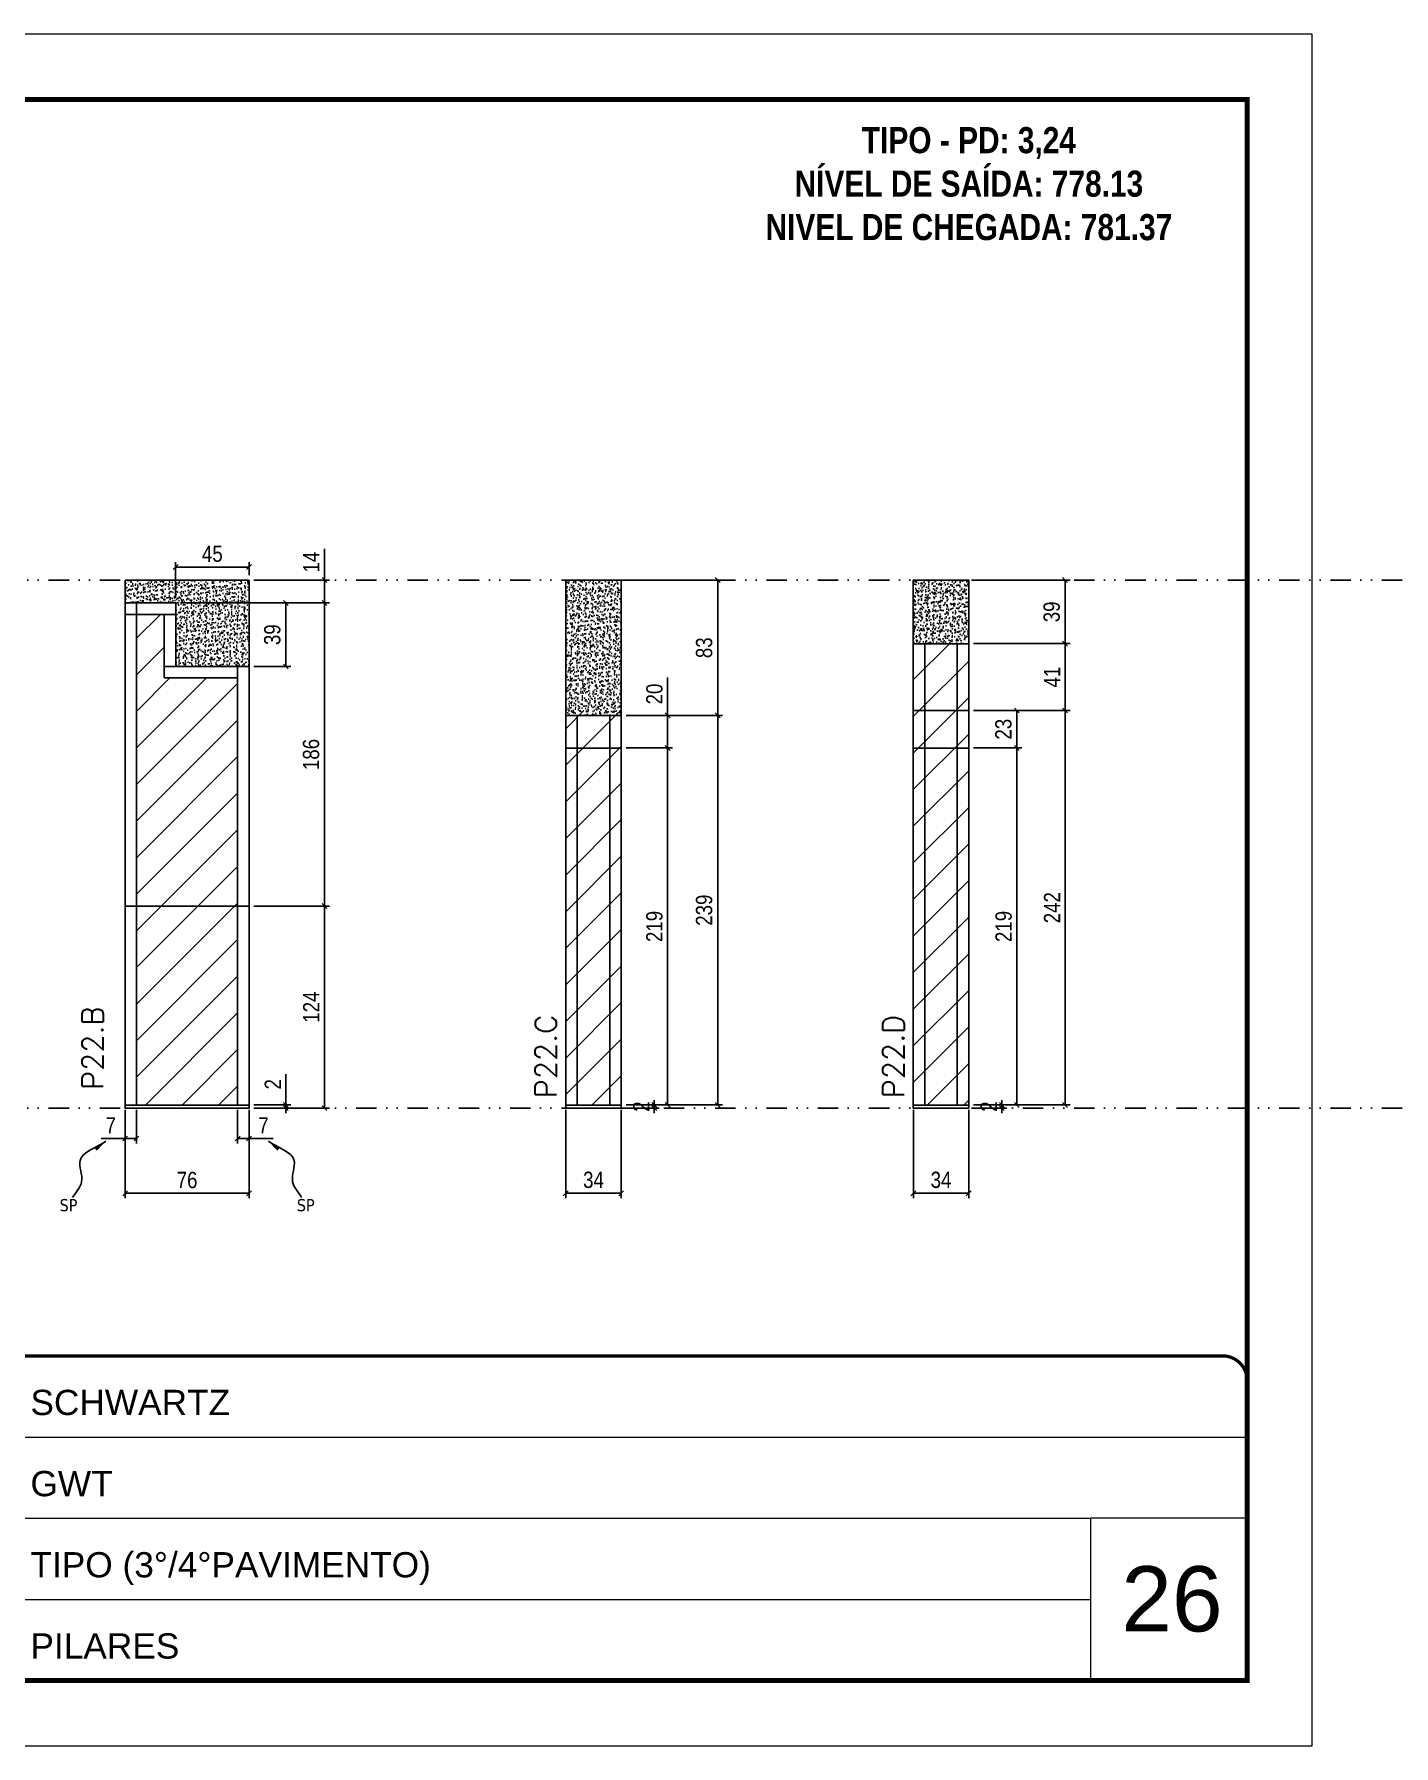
# Model space of a CAD drawing. Extents: x 13770 to 23315, y 867 to 16997.
# Drawn here: x 16686 to 17519, y 8907 to 9957 of the extents above; entities that cross this region are included whole.
import ezdxf

# ---------------------------------------------------------------- set-up
doc = ezdxf.new("R2010")
doc.units = 0
for name, pattern in [('CONTINUO', [0]), ('DASHED', [0.75, 0.5, -0.25]), ('DIVIDE2', [0.625, 0.25, -0.125, 0, -0.125, 0, -0.125]), ('HIDDEN', [0.375, 0.25, -0.125])]:
    doc.linetypes.add(name, pattern=pattern)
for name, color, linetype, lineweight in [('CARIMBO', 255, 'Continuous', 9), ('Folhas', 255, 'Continuous', 9), ('Hachura', 251, 'Continuous', 9), ('SARRAFO DE PRESSAO', 251, 'DASHED', 9), ('Texto Seção', 7, 'Continuous', 15)]:
    doc.layers.add(name, color=color, linetype=linetype, lineweight=lineweight)
for name, color, linetype in [('COTA', 241, 'Continuous'), ('NOMENCLATURA', 7, 'Continuous'), ('Nível', 160, 'Continuous'), ('Painéis', 200, 'Continuous'), ('SARR_2.2x7', 40, 'Continuous'), ('Sarrafo de Pressão', 42, 'HIDDEN'), ('texto', 7, 'Continuous')]:
    doc.layers.add(name, color=color, linetype=linetype)
doc.styles.add('ARIAL', font='arial.ttf')
doc.styles.add('COTA TECNICA', font='techl___.ttf', dxfattribs={"height": 10})
doc.styles.add('COTA TECNICA-50', font='techl___.ttf', dxfattribs={"height": 10})
doc.styles.add('REGUA-120', font='ROMANS.shx', dxfattribs={"height": 15})
doc.styles.add('ROMANC', font='techb___.ttf', dxfattribs={"height": 2.5})
doc.styles.get("Standard").update_dxf_attribs({"font": 'arial.ttf'})
doc.styles.add('Tecnologia', font='')
doc.styles.get('Tecnologia').set_extended_font_data('Forgotten Futurist')
doc.dimstyles.new('COTA PAINEL-50', dxfattribs={"dimtxt": 10, "dimasz": 3, "dimexe": 3, "dimexo": 3, "dimgap": 3, "dimtad": 1, "dimdec": 1, "dimzin": 12, "dimdsep": 46, "dimtxsty": 'COTA TECNICA-50', "dimblk1": 'OBLIQUE', "dimblk2": 'OBLIQUE', "dimsah": 1, "dimcen": 0.9, "dimclrd": 4, "dimclre": 4, "dimclrt": 240, "dimadec": 1, "dimazin": 3, "dimtfac": 1, "dimtdec": 1, "dimtmove": 0, "dimatfit": 3, "dimfxl": 1, "dimtolj": 1, "dimtzin": 12, "dimarcsym": 0})
doc.dimstyles.new('PAINEL', dxfattribs={"dimtxt": 10, "dimasz": 3, "dimexe": 3, "dimexo": 3, "dimgap": 3, "dimtad": 1, "dimdec": 1, "dimzin": 12, "dimdsep": 46, "dimtxsty": 'COTA TECNICA', "dimblk1": 'OBLIQUE', "dimblk2": 'OBLIQUE', "dimsah": 1, "dimcen": 0.9, "dimclrd": 4, "dimclre": 4, "dimclrt": 240, "dimadec": 1, "dimazin": 3, "dimtfac": 1, "dimtdec": 1, "dimtmove": 0, "dimatfit": 3, "dimfxl": 1, "dimtolj": 1, "dimtzin": 12, "dimarcsym": 0})
doc.dimstyles.get("Standard").update_dxf_attribs({"dimtxt": 0.18, "dimasz": 0.18, "dimexe": 0.18, "dimexo": 0.0625, "dimgap": 0.09, "dimtad": 0, "dimtih": 1, "dimtoh": 1, "dimdec": 4, "dimzin": 0, "dimdsep": 46, "dimtxsty": 'Standard', "dimcen": 0.09, "dimadec": 0, "dimazin": 0, "dimtfac": 1, "dimtdec": 4, "dimtofl": 0, "dimtmove": 0, "dimatfit": 3, "dimfxl": 1, "dimtolj": 1, "dimtzin": 0, "dimarcsym": 0})
pattern_1 = [(45, (1598.5, -1148.575), (-11.22532, 11.22532), [])]
pattern_2 = [(50, (1598.5, -25), (5.4655401, -0.4781726), [0.5715, -6.2865]), (355, (1598.5, -25), (-1.0573026, 5.7317054), [0.4572, -5.0292175]), (100.451445, (1598.9555, -25.04), (4.4082374, 5.2535326), [0.4857003, -5.3427073]), (46.1842, (1598.5, -23.476), (8.1323712, -1.2612698), [0.85725, -9.42975]), (96.63556, (1599.178, -23.581), (7.122124, 7.4227837), [0.7285507, -8.0140682]), (351.18415, (1598.5, -23.476), (7.122124, 7.4227837), [0.685799, -7.543792]), (21, (1599.262, -23.857), (4.5484317, -3.067956), [0.5715, -6.2865]), (326, (1599.262, -23.857), (1.8540609, 5.525639), [0.4572, -5.0292]), (71.451445, (1599.641, -24.1127), (6.4024926, 2.457683), [0.4857003, -5.3426981]), (37.5, (1598.5, -25), (0.0926581, 2.53665117), [0, -4.96824, 0, -5.1054, 0, -5.04825]), (7.5, (1598.5, -25), (2.00458988, 3.00541724), [0, -2.91084, 0, -4.85394, 0, -1.92405]), (327.5, (1596.8007, -25), (4.06771786, -0.17186232), [0, -1.905, 0, -5.9436, 0, -7.8867]), (317.5, (1596.0387, -25), (4.44387544, 0.7627947), [0, -2.4765, 0, -3.94716, 0, -5.6007])]

# ---------------------------------------------------------------- blocks, each defined once
blk = doc.blocks.new('9999999999')
at = {"color": 30, "linetype": 'CONTINUO'}
for p, q in [((98564.6, 34230.2), (98564.6, 34429.4)), ((98564.6, 34379.6), (99584, 34379.6)), ((98564.6, 34329.8), (99488, 34329.8)), ((99584, 34329.8), (99488, 34329.8)), ((99488, 34329.8), (99488, 34230.2)), ((98564.6, 34280), (99488, 34280))]:
    blk.add_line(p, q, dxfattribs=at)
at = {"color": 30, "linetype": 'CONTINUO', "const_width": 2}
blk.add_lwpolyline([(99584, 34230.2), (99584, 34414.4, 0.414214), (99569, 34429.4), (98229, 34429.4, 0.414214), (98214, 34414.4), (98214, 34245.2, 0.414214), (98229, 34230.2), (99584, 34230.2)], format="xyb", dxfattribs=at)
at = {"layer": 'Folhas'}
blk.add_lwpolyline([(98139, 34190.2), (99624, 34190.2), (99624, 35240.2), (98139, 35240.2)], close=True, dxfattribs=at)
at = {"layer": 'Folhas', "color": 30, "const_width": 3}
blk.add_lwpolyline([(98214, 34230.2), (99584, 34230.2), (99584, 35200.2), (98214, 35200.2)], close=True, dxfattribs=at)
at = {"color": 7, "linetype": 'Continuous', "ltscale": 5, "style": 'ARIAL'}
for s, height, p in [('SCHWARTZ', 15.48, (98837.7, 34393.1)), ('GWT', 15.48, (98837.7, 34343.3)), ('TIPO (3°/4°PAVIMENTO)', 15.483, (98837.7, 34293.5)), ('NOVA SISTEMAS CONSTRUTIVOS', 11.059, (98263.2, 34267.2)), ('PILARES', 15.48, (98837.7, 34243.7))]:
    blk.add_text(s, height=height, dxfattribs=at).set_placement(p)
at = {"layer": 'Folhas', "color": 7, "style": 'Tecnologia', "width": 1.5}
for s, p in [('CLIENTE:', (98573.7, 34397.2)), ('OBRA:', (98573.7, 34347.3)), ('PAVIMENTO:', (98573.7, 34297.5)), ('PROJETO:', (98573.7, 34247.7))]:
    blk.add_text(s, height=14, dxfattribs=at).set_placement(p)
blk = doc.blocks.new('_Oblique')
at = {"color": 0, "linetype": 'ByBlock', "lineweight": -2}
blk.add_line((-0.5, -0.5), (0.5, 0.5), dxfattribs=at)
blk = doc.blocks.new('*D478')
at = {"layer": 'COTA', "color": 4, "lineweight": -2, "transparency": 16777216}
for p, q in [((16741.3, 9297.2), (16741.3, 9243)), ((16817.3, 9297.2), (16817.3, 9243)), ((16741.3, 9246), (16817.3, 9246))]:
    blk.add_line(p, q, dxfattribs=at)
at = {"layer": 'Defpoints', "color": 0, "transparency": 16777216}
for p in [(16741.3, 9300.2), (16817.3, 9300.2), (16817.3, 9246)]:
    blk.add_point(p, dxfattribs=at)
at = {"layer": 'COTA', "color": 4, "lineweight": -2, "transparency": 16777216, "xscale": 3, "yscale": 3, "zscale": 3, "rotation": 180}
blk.add_blockref('_Oblique', (16741.3, 9246), dxfattribs=at)
at = {"layer": 'COTA', "color": 4, "lineweight": -2, "transparency": 16777216, "xscale": 3, "yscale": 3, "zscale": 3}
blk.add_blockref('_Oblique', (16817.3, 9246), dxfattribs=at)
at = {"layer": 'COTA', "color": 240, "transparency": 16777216, "insert": (16779.3, 9254.1), "char_height": 10, "attachment_point": 5, "style": 'COTA TECNICA'}
blk.add_mtext('\\A1;76', dxfattribs=at)
blk = doc.blocks.new('*D479')
at = {"layer": 'COTA', "color": 4, "lineweight": -2, "transparency": 16777216}
for p, q in [((16820.3, 9422.2), (16866.6, 9422.2)), ((16863.6, 9298.2), (16863.6, 9422.2)), ((16820.3, 9298.2), (16866.6, 9298.2))]:
    blk.add_line(p, q, dxfattribs=at)
at = {"layer": 'Defpoints', "color": 0, "transparency": 16777216}
for p in [(16817.3, 9422.2), (16863.6, 9422.2), (16817.3, 9298.2)]:
    blk.add_point(p, dxfattribs=at)
at = {"layer": 'COTA', "color": 4, "lineweight": -2, "transparency": 16777216, "xscale": 3, "yscale": 3, "zscale": 3}
for p, rotation in [((16863.6, 9422.2), 90), ((16863.6, 9298.2), 270)]:
    blk.add_blockref('_Oblique', p, dxfattribs=dict(at, rotation=rotation))
at = {"layer": 'COTA', "color": 240, "transparency": 16777216, "insert": (16855.5, 9360.2), "char_height": 10, "attachment_point": 5, "rotation": 90, "style": 'COTA TECNICA-50'}
blk.add_mtext('\\A1;124', dxfattribs=at)
blk = doc.blocks.new('*D480')
at = {"layer": 'COTA', "color": 4, "lineweight": -2, "transparency": 16777216}
for p, q in [((16839.9, 9300.2), (16839.9, 9319)), ((16820.3, 9300.2), (16842.9, 9300.2)), ((16820.3, 9298.2), (16842.9, 9298.2)), ((16839.9, 9298.2), (16839.9, 9300.2)), ((16839.9, 9298.2), (16839.9, 9295.2))]:
    blk.add_line(p, q, dxfattribs=at)
at = {"layer": 'Defpoints', "color": 0, "transparency": 16777216}
for p in [(16817.3, 9300.2), (16817.3, 9298.2), (16839.9, 9298.2)]:
    blk.add_point(p, dxfattribs=at)
at = {"layer": 'COTA', "color": 4, "lineweight": -2, "transparency": 16777216, "xscale": 3, "yscale": 3, "zscale": 3}
for p, rotation in [((16839.9, 9300.2), 270), ((16839.9, 9298.2), 90)]:
    blk.add_blockref('_Oblique', p, dxfattribs=dict(at, rotation=rotation))
at = {"layer": 'COTA', "color": 240, "transparency": 16777216, "insert": (16831.9, 9312.9), "char_height": 10, "attachment_point": 5, "rotation": 90, "style": 'COTA TECNICA-50'}
blk.add_mtext('\\A1;2', dxfattribs=at)
blk = doc.blocks.new('*D481')
at = {"layer": 'COTA', "color": 4, "lineweight": -2, "transparency": 16777216}
for p, q in [((16741.3, 9295.2), (16741.3, 9276.6)), ((16748.3, 9297.2), (16748.3, 9276.6)), ((16741.3, 9279.6), (16726.6, 9279.6)), ((16748.3, 9279.6), (16741.3, 9279.6))]:
    blk.add_line(p, q, dxfattribs=at)
at = {"layer": 'Defpoints', "color": 0, "transparency": 16777216}
for p in [(16741.3, 9298.2), (16748.3, 9300.2), (16741.3, 9279.6)]:
    blk.add_point(p, dxfattribs=at)
at = {"layer": 'COTA', "color": 4, "lineweight": -2, "transparency": 16777216, "xscale": 3, "yscale": 3, "zscale": 3, "rotation": 180}
blk.add_blockref('_Oblique', (16741.3, 9279.6), dxfattribs=at)
at = {"layer": 'COTA', "color": 4, "lineweight": -2, "transparency": 16777216, "xscale": 3, "yscale": 3, "zscale": 3}
blk.add_blockref('_Oblique', (16748.3, 9279.6), dxfattribs=at)
at = {"layer": 'COTA', "color": 240, "transparency": 16777216, "insert": (16732.5, 9287.7), "char_height": 10, "attachment_point": 5, "style": 'COTA TECNICA-50'}
blk.add_mtext('\\A1;7', dxfattribs=at)
blk = doc.blocks.new('*D457')
at = {"layer": 'COTA', "color": 4, "lineweight": -2, "transparency": 16777216}
for p, q in [((16810.3, 9297.2), (16810.3, 9276.6)), ((16817.3, 9295.2), (16817.3, 9276.6)), ((16810.3, 9279.6), (16817.3, 9279.6)), ((16817.3, 9279.6), (16832.1, 9279.6))]:
    blk.add_line(p, q, dxfattribs=at)
at = {"layer": 'Defpoints', "color": 0, "transparency": 16777216}
for p in [(16810.3, 9300.2), (16817.3, 9298.2), (16817.3, 9279.6)]:
    blk.add_point(p, dxfattribs=at)
at = {"layer": 'COTA', "color": 4, "lineweight": -2, "transparency": 16777216, "xscale": 3, "yscale": 3, "zscale": 3, "rotation": 180}
blk.add_blockref('_Oblique', (16810.3, 9279.6), dxfattribs=at)
at = {"layer": 'COTA', "color": 4, "lineweight": -2, "transparency": 16777216, "xscale": 3, "yscale": 3, "zscale": 3}
blk.add_blockref('_Oblique', (16817.3, 9279.6), dxfattribs=at)
at = {"layer": 'COTA', "color": 240, "transparency": 16777216, "insert": (16826.2, 9287.7), "char_height": 10, "attachment_point": 5, "style": 'COTA TECNICA-50'}
blk.add_mtext('\\A1;7', dxfattribs=at)
blk = doc.blocks.new('*D458')
at = {"layer": 'COTA', "color": 4, "lineweight": -2, "transparency": 16777216}
for p, q in [((17011.6, 9297.2), (17011.6, 9243)), ((17045.6, 9297.2), (17045.6, 9243)), ((17011.6, 9246), (17045.6, 9246))]:
    blk.add_line(p, q, dxfattribs=at)
at = {"layer": 'Defpoints', "color": 0, "transparency": 16777216}
for p in [(17011.6, 9300.2), (17045.6, 9300.2), (17045.6, 9246)]:
    blk.add_point(p, dxfattribs=at)
at = {"layer": 'COTA', "color": 4, "lineweight": -2, "transparency": 16777216, "xscale": 3, "yscale": 3, "zscale": 3, "rotation": 180}
blk.add_blockref('_Oblique', (17011.6, 9246), dxfattribs=at)
at = {"layer": 'COTA', "color": 4, "lineweight": -2, "transparency": 16777216, "xscale": 3, "yscale": 3, "zscale": 3}
blk.add_blockref('_Oblique', (17045.6, 9246), dxfattribs=at)
at = {"layer": 'COTA', "color": 240, "transparency": 16777216, "insert": (17028.6, 9254.2), "char_height": 10, "attachment_point": 5, "style": 'COTA TECNICA'}
blk.add_mtext('\\A1;34', dxfattribs=at)
blk = doc.blocks.new('*D459')
at = {"layer": 'COTA', "color": 4, "lineweight": -2, "transparency": 16777216}
for p, q in [((17048.6, 9539.2), (17107.8, 9539.2)), ((17104.8, 9300.2), (17104.8, 9539.2)), ((17048.6, 9300.2), (17107.8, 9300.2))]:
    blk.add_line(p, q, dxfattribs=at)
at = {"layer": 'Defpoints', "color": 0, "transparency": 16777216}
for p in [(17045.6, 9539.2), (17104.8, 9539.2), (17045.6, 9300.2)]:
    blk.add_point(p, dxfattribs=at)
at = {"layer": 'COTA', "color": 4, "lineweight": -2, "transparency": 16777216, "xscale": 3, "yscale": 3, "zscale": 3}
for p, rotation in [((17104.8, 9539.2), 90), ((17104.8, 9300.2), 270)]:
    blk.add_blockref('_Oblique', p, dxfattribs=dict(at, rotation=rotation))
at = {"layer": 'COTA', "color": 240, "transparency": 16777216, "insert": (17096.5, 9419.7), "char_height": 10, "attachment_point": 5, "rotation": 90, "style": 'COTA TECNICA'}
blk.add_mtext('\\A1;239', dxfattribs=at)
blk = doc.blocks.new('*D460')
at = {"layer": 'COTA', "color": 4, "lineweight": -2, "transparency": 16777216}
for p, q in [((17065.9, 9300.2), (17065.9, 9303.2)), ((17048.6, 9300.2), (17068.9, 9300.2)), ((17048.6, 9298.2), (17068.9, 9298.2)), ((17065.9, 9298.2), (17065.9, 9300.2)), ((17065.9, 9298.2), (17065.9, 9295.2))]:
    blk.add_line(p, q, dxfattribs=at)
at = {"layer": 'Defpoints', "color": 0, "transparency": 16777216}
for p in [(17045.6, 9300.2), (17045.6, 9298.2), (17065.9, 9300.2)]:
    blk.add_point(p, dxfattribs=at)
at = {"layer": 'COTA', "color": 4, "lineweight": -2, "transparency": 16777216, "xscale": 3, "yscale": 3, "zscale": 3}
for p, rotation in [((17065.9, 9300.2), 270), ((17065.9, 9298.2), 90)]:
    blk.add_blockref('_Oblique', p, dxfattribs=dict(at, rotation=rotation))
at = {"layer": 'COTA', "color": 240, "transparency": 16777216, "insert": (17057.9, 9299.2), "char_height": 10, "attachment_point": 5, "rotation": 90, "style": 'COTA TECNICA-50'}
blk.add_mtext('\\A1;2', dxfattribs=at)
blk = doc.blocks.new('*D482')
at = {"layer": 'COTA', "color": 4, "linetype": 'ByBlock', "lineweight": -2, "transparency": 16777216}
for p, q in [((16775.3, 9608.2), (16866.6, 9608.2)), ((16863.6, 9422.2), (16863.6, 9608.2)), ((16820.3, 9422.2), (16866.6, 9422.2))]:
    blk.add_line(p, q, dxfattribs=at)
at = {"layer": 'Defpoints', "color": 0, "linetype": 'ByBlock', "transparency": 16777216}
for p in [(16772.3, 9608.2), (16863.6, 9608.2), (16817.3, 9422.2)]:
    blk.add_point(p, dxfattribs=at)
at = {"layer": 'COTA', "color": 4, "linetype": 'ByBlock', "lineweight": -2, "transparency": 16777216, "xscale": 3, "yscale": 3, "zscale": 3}
for p, rotation in [((16863.6, 9608.2), 90), ((16863.6, 9422.2), 270)]:
    blk.add_blockref('_Oblique', p, dxfattribs=dict(at, rotation=rotation))
at = {"layer": 'COTA', "color": 240, "linetype": 'ByBlock', "transparency": 16777216, "insert": (16855.4, 9515.2), "char_height": 10, "attachment_point": 5, "rotation": 90, "style": 'COTA TECNICA'}
blk.add_mtext('\\A1;186', dxfattribs=at)
blk = doc.blocks.new('*D461')
at = {"layer": 'COTA', "color": 4, "lineweight": -2, "transparency": 16777216}
for p, q in [((17224.8, 9297.2), (17224.8, 9243)), ((17258.8, 9297.2), (17258.8, 9243)), ((17224.8, 9246), (17258.8, 9246))]:
    blk.add_line(p, q, dxfattribs=at)
at = {"layer": 'Defpoints', "color": 0, "transparency": 16777216}
for p in [(17224.8, 9300.2), (17258.8, 9300.2), (17258.8, 9246)]:
    blk.add_point(p, dxfattribs=at)
at = {"layer": 'COTA', "color": 4, "lineweight": -2, "transparency": 16777216, "xscale": 3, "yscale": 3, "zscale": 3, "rotation": 180}
blk.add_blockref('_Oblique', (17224.8, 9246), dxfattribs=at)
at = {"layer": 'COTA', "color": 4, "lineweight": -2, "transparency": 16777216, "xscale": 3, "yscale": 3, "zscale": 3}
blk.add_blockref('_Oblique', (17258.8, 9246), dxfattribs=at)
at = {"layer": 'COTA', "color": 240, "transparency": 16777216, "insert": (17241.8, 9254.2), "char_height": 10, "attachment_point": 5, "style": 'COTA TECNICA'}
blk.add_mtext('\\A1;34', dxfattribs=at)
blk = doc.blocks.new('*D462')
at = {"layer": 'COTA', "color": 4, "lineweight": -2, "transparency": 16777216}
for p, q in [((17261.8, 9519.2), (17291.3, 9519.2)), ((17288.3, 9300.2), (17288.3, 9519.2)), ((17261.8, 9300.2), (17291.3, 9300.2))]:
    blk.add_line(p, q, dxfattribs=at)
at = {"layer": 'Defpoints', "color": 0, "transparency": 16777216}
for p in [(17258.8, 9519.2), (17288.3, 9519.2), (17258.8, 9300.2)]:
    blk.add_point(p, dxfattribs=at)
at = {"layer": 'COTA', "color": 4, "lineweight": -2, "transparency": 16777216, "xscale": 3, "yscale": 3, "zscale": 3}
for p, rotation in [((17288.3, 9519.2), 90), ((17288.3, 9300.2), 270)]:
    blk.add_blockref('_Oblique', p, dxfattribs=dict(at, rotation=rotation))
at = {"layer": 'COTA', "color": 240, "transparency": 16777216, "insert": (17280.2, 9409.7), "char_height": 10, "attachment_point": 5, "rotation": 90, "style": 'COTA TECNICA'}
blk.add_mtext('\\A1;219', dxfattribs=at)
blk = doc.blocks.new('*D463')
at = {"layer": 'COTA', "color": 4, "lineweight": -2, "transparency": 16777216}
for p, q in [((17261.8, 9542.2), (17291.3, 9542.2)), ((17288.3, 9519.2), (17288.3, 9542.2)), ((17261.8, 9519.2), (17291.3, 9519.2))]:
    blk.add_line(p, q, dxfattribs=at)
at = {"layer": 'Defpoints', "color": 0, "transparency": 16777216}
for p in [(17258.8, 9542.2), (17288.3, 9542.2), (17258.8, 9519.2)]:
    blk.add_point(p, dxfattribs=at)
at = {"layer": 'COTA', "color": 4, "lineweight": -2, "transparency": 16777216, "xscale": 3, "yscale": 3, "zscale": 3}
for p, rotation in [((17288.3, 9542.2), 90), ((17288.3, 9519.2), 270)]:
    blk.add_blockref('_Oblique', p, dxfattribs=dict(at, rotation=rotation))
at = {"layer": 'COTA', "color": 240, "transparency": 16777216, "insert": (17280.1, 9530.7), "char_height": 10, "attachment_point": 5, "rotation": 90, "style": 'COTA TECNICA'}
blk.add_mtext('\\A1;23', dxfattribs=at)
blk = doc.blocks.new('*D464')
at = {"layer": 'COTA', "color": 4, "lineweight": -2, "transparency": 16777216}
for p, q in [((17261.8, 9542.2), (17320.9, 9542.2)), ((17317.9, 9300.2), (17317.9, 9542.2)), ((17261.8, 9300.2), (17320.9, 9300.2))]:
    blk.add_line(p, q, dxfattribs=at)
at = {"layer": 'Defpoints', "color": 0, "transparency": 16777216}
for p in [(17258.8, 9542.2), (17317.9, 9542.2), (17258.8, 9300.2)]:
    blk.add_point(p, dxfattribs=at)
at = {"layer": 'COTA', "color": 4, "lineweight": -2, "transparency": 16777216, "xscale": 3, "yscale": 3, "zscale": 3}
for p, rotation in [((17317.9, 9542.2), 90), ((17317.9, 9300.2), 270)]:
    blk.add_blockref('_Oblique', p, dxfattribs=dict(at, rotation=rotation))
at = {"layer": 'COTA', "color": 240, "transparency": 16777216, "insert": (17309.9, 9421.2), "char_height": 10, "attachment_point": 5, "rotation": 90, "style": 'COTA TECNICA'}
blk.add_mtext('\\A1;242', dxfattribs=at)
blk = doc.blocks.new('*D465')
at = {"layer": 'COTA', "color": 4, "lineweight": -2, "transparency": 16777216}
for p, q in [((17279.1, 9300.2), (17279.1, 9303.2)), ((17261.8, 9300.2), (17282.1, 9300.2)), ((17261.8, 9298.2), (17282.1, 9298.2)), ((17279.1, 9298.2), (17279.1, 9300.2)), ((17279.1, 9298.2), (17279.1, 9295.2))]:
    blk.add_line(p, q, dxfattribs=at)
at = {"layer": 'Defpoints', "color": 0, "transparency": 16777216}
for p in [(17258.8, 9300.2), (17258.8, 9298.2), (17279.1, 9300.2)]:
    blk.add_point(p, dxfattribs=at)
at = {"layer": 'COTA', "color": 4, "lineweight": -2, "transparency": 16777216, "xscale": 3, "yscale": 3, "zscale": 3}
for p, rotation in [((17279.1, 9300.2), 270), ((17279.1, 9298.2), 90)]:
    blk.add_blockref('_Oblique', p, dxfattribs=dict(at, rotation=rotation))
at = {"layer": 'COTA', "color": 240, "transparency": 16777216, "insert": (17271.1, 9299.2), "char_height": 10, "attachment_point": 5, "rotation": 90, "style": 'COTA TECNICA-50'}
blk.add_mtext('\\A1;2', dxfattribs=at)
blk = doc.blocks.new('*D483')
at = {"layer": 'COTA', "color": 4, "linetype": 'ByBlock', "lineweight": -2, "transparency": 16777216}
for p, q in [((17261.8, 9583.2), (17320.9, 9583.2)), ((17317.9, 9583.2), (17317.9, 9542.2)), ((17261.8, 9542.2), (17320.9, 9542.2))]:
    blk.add_line(p, q, dxfattribs=at)
at = {"layer": 'Defpoints', "color": 0, "linetype": 'ByBlock', "transparency": 16777216}
for p in [(17258.8, 9583.2), (17258.8, 9542.2), (17317.9, 9542.2)]:
    blk.add_point(p, dxfattribs=at)
at = {"layer": 'COTA', "color": 4, "linetype": 'ByBlock', "lineweight": -2, "transparency": 16777216, "xscale": 3, "yscale": 3, "zscale": 3}
for p, rotation in [((17317.9, 9583.2), 90), ((17317.9, 9542.2), 270)]:
    blk.add_blockref('_Oblique', p, dxfattribs=dict(at, rotation=rotation))
at = {"layer": 'COTA', "color": 240, "linetype": 'ByBlock', "transparency": 16777216, "insert": (17309.9, 9562.7), "char_height": 10, "attachment_point": 5, "rotation": 90, "style": 'COTA TECNICA'}
blk.add_mtext('\\A1;41', dxfattribs=at)
blk = doc.blocks.new('*D490')
at = {"layer": 'COTA', "color": 4, "lineweight": -2, "transparency": 16777216}
for p, q in [((16772.3, 9611.2), (16772.3, 9633.2)), ((16772.3, 9630.2), (16817.3, 9630.2)), ((16817.3, 9625.2), (16817.3, 9633.2))]:
    blk.add_line(p, q, dxfattribs=at)
at = {"layer": 'Defpoints', "color": 0, "transparency": 16777216}
for p in [(16817.3, 9630.2), (16817.3, 9622.2), (16772.3, 9608.2)]:
    blk.add_point(p, dxfattribs=at)
at = {"layer": 'COTA', "color": 4, "lineweight": -2, "transparency": 16777216, "xscale": 3, "yscale": 3, "zscale": 3, "rotation": 180}
blk.add_blockref('_Oblique', (16772.3, 9630.2), dxfattribs=at)
at = {"layer": 'COTA', "color": 4, "lineweight": -2, "transparency": 16777216, "xscale": 3, "yscale": 3, "zscale": 3}
blk.add_blockref('_Oblique', (16817.3, 9630.2), dxfattribs=at)
at = {"layer": 'COTA', "color": 240, "transparency": 16777216, "insert": (16794.8, 9638.3), "char_height": 10, "attachment_point": 5, "style": 'COTA TECNICA'}
blk.add_mtext('\\A1;45', dxfattribs=at)
blk = doc.blocks.new('*D491')
at = {"layer": 'COTA', "color": 4, "lineweight": -2, "transparency": 16777216}
for p, q in [((16863.6, 9622.2), (16863.6, 9641.3)), ((16820.3, 9622.2), (16866.6, 9622.2)), ((16863.6, 9608.2), (16863.6, 9622.2)), ((16775.3, 9608.2), (16866.6, 9608.2))]:
    blk.add_line(p, q, dxfattribs=at)
at = {"layer": 'Defpoints', "color": 0, "transparency": 16777216}
for p in [(16817.3, 9622.2), (16863.6, 9622.2), (16772.3, 9608.2)]:
    blk.add_point(p, dxfattribs=at)
at = {"layer": 'COTA', "color": 4, "lineweight": -2, "transparency": 16777216, "xscale": 3, "yscale": 3, "zscale": 3}
for p, rotation in [((16863.6, 9622.2), 90), ((16863.6, 9608.2), 270)]:
    blk.add_blockref('_Oblique', p, dxfattribs=dict(at, rotation=rotation))
at = {"layer": 'COTA', "color": 240, "transparency": 16777216, "insert": (16855.5, 9633.2), "char_height": 10, "attachment_point": 5, "rotation": 90, "style": 'COTA TECNICA'}
blk.add_mtext('\\A1;14', dxfattribs=at)
blk = doc.blocks.new('*D492')
at = {"layer": 'COTA', "color": 4, "lineweight": -2, "transparency": 16777216}
for p, q in [((17048.6, 9622.2), (17107.8, 9622.2)), ((17104.8, 9622.2), (17104.8, 9539.2)), ((17048.6, 9539.2), (17107.8, 9539.2))]:
    blk.add_line(p, q, dxfattribs=at)
at = {"layer": 'Defpoints', "color": 0, "transparency": 16777216}
for p in [(17045.6, 9622.2), (17045.6, 9539.2), (17104.8, 9539.2)]:
    blk.add_point(p, dxfattribs=at)
at = {"layer": 'COTA', "color": 4, "lineweight": -2, "transparency": 16777216, "xscale": 3, "yscale": 3, "zscale": 3}
for p, rotation in [((17104.8, 9622.2), 90), ((17104.8, 9539.2), 270)]:
    blk.add_blockref('_Oblique', p, dxfattribs=dict(at, rotation=rotation))
at = {"layer": 'COTA', "color": 240, "transparency": 16777216, "insert": (17096.5, 9580.7), "char_height": 10, "attachment_point": 5, "rotation": 90, "style": 'COTA TECNICA'}
blk.add_mtext('\\A1;83', dxfattribs=at)
blk = doc.blocks.new('*D493')
at = {"layer": 'COTA', "color": 4, "lineweight": -2, "transparency": 16777216}
for p, q in [((17261.8, 9622.2), (17320.9, 9622.2)), ((17317.9, 9622.2), (17317.9, 9583.2)), ((17261.8, 9583.2), (17320.9, 9583.2))]:
    blk.add_line(p, q, dxfattribs=at)
at = {"layer": 'Defpoints', "color": 0, "transparency": 16777216}
for p in [(17258.8, 9622.2), (17258.8, 9583.2), (17317.9, 9583.2)]:
    blk.add_point(p, dxfattribs=at)
at = {"layer": 'COTA', "color": 4, "lineweight": -2, "transparency": 16777216, "xscale": 3, "yscale": 3, "zscale": 3}
for p, rotation in [((17317.9, 9622.2), 90), ((17317.9, 9583.2), 270)]:
    blk.add_blockref('_Oblique', p, dxfattribs=dict(at, rotation=rotation))
at = {"layer": 'COTA', "color": 240, "transparency": 16777216, "insert": (17309.7, 9602.7), "char_height": 10, "attachment_point": 5, "rotation": 90, "style": 'COTA TECNICA'}
blk.add_mtext('\\A1;39', dxfattribs=at)
blk = doc.blocks.new('*D654')
at = {"layer": 'COTA', "color": 4, "lineweight": -2, "transparency": 16777216}
for p, q in [((16775.3, 9608.2), (16842.9, 9608.2)), ((16839.9, 9569.2), (16839.9, 9608.2)), ((16820.3, 9569.2), (16842.9, 9569.2))]:
    blk.add_line(p, q, dxfattribs=at)
at = {"layer": 'Defpoints', "color": 0, "transparency": 16777216}
for p in [(16772.3, 9608.2), (16839.9, 9608.2), (16817.3, 9569.2)]:
    blk.add_point(p, dxfattribs=at)
at = {"layer": 'COTA', "color": 4, "lineweight": -2, "transparency": 16777216, "xscale": 3, "yscale": 3, "zscale": 3}
for p, rotation in [((16839.9, 9608.2), 90), ((16839.9, 9569.2), 270)]:
    blk.add_blockref('_Oblique', p, dxfattribs=dict(at, rotation=rotation))
at = {"layer": 'COTA', "color": 240, "transparency": 16777216, "insert": (16831.6, 9588.7), "char_height": 10, "attachment_point": 5, "rotation": 90, "style": 'COTA TECNICA'}
blk.add_mtext('\\A1;39', dxfattribs=at)
blk = doc.blocks.new('*D860')
at = {"layer": 'COTA', "color": 4, "lineweight": -2, "transparency": 16777216}
for p, q in [((17048.6, 9519.2), (17077.1, 9519.2)), ((17074.1, 9300.2), (17074.1, 9519.2)), ((17048.6, 9300.2), (17077.1, 9300.2))]:
    blk.add_line(p, q, dxfattribs=at)
at = {"layer": 'Defpoints', "color": 0, "transparency": 16777216}
for p in [(17045.6, 9519.2), (17074.1, 9519.2), (17045.6, 9300.2)]:
    blk.add_point(p, dxfattribs=at)
at = {"layer": 'COTA', "color": 4, "lineweight": -2, "transparency": 16777216, "xscale": 3, "yscale": 3, "zscale": 3}
for p, rotation in [((17074.1, 9519.2), 90), ((17074.1, 9300.2), 270)]:
    blk.add_blockref('_Oblique', p, dxfattribs=dict(at, rotation=rotation))
at = {"layer": 'COTA', "color": 240, "transparency": 16777216, "insert": (17066, 9409.7), "char_height": 10, "attachment_point": 5, "rotation": 90, "style": 'COTA TECNICA'}
blk.add_mtext('\\A1;219', dxfattribs=at)
blk = doc.blocks.new('*D861')
at = {"layer": 'COTA', "color": 4, "lineweight": -2, "transparency": 16777216}
for p, q in [((17074.1, 9539.2), (17074.1, 9562.4)), ((17048.6, 9539.2), (17077.1, 9539.2)), ((17074.1, 9519.2), (17074.1, 9539.2)), ((17048.6, 9519.2), (17077.1, 9519.2))]:
    blk.add_line(p, q, dxfattribs=at)
at = {"layer": 'Defpoints', "color": 0, "transparency": 16777216}
for p in [(17045.6, 9539.2), (17074.1, 9539.2), (17045.6, 9519.2)]:
    blk.add_point(p, dxfattribs=at)
at = {"layer": 'COTA', "color": 4, "lineweight": -2, "transparency": 16777216, "xscale": 3, "yscale": 3, "zscale": 3}
for p, rotation in [((17074.1, 9539.2), 90), ((17074.1, 9519.2), 270)]:
    blk.add_blockref('_Oblique', p, dxfattribs=dict(at, rotation=rotation))
at = {"layer": 'COTA', "color": 240, "transparency": 16777216, "insert": (17066, 9552.3), "char_height": 10, "attachment_point": 5, "rotation": 90, "style": 'COTA TECNICA'}
blk.add_mtext('\\A1;20', dxfattribs=at)

msp = doc.modelspace()

# ---------------------------------------------------------------- hatches: boundary and pattern name
at = {"layer": 'COTA'}
h = msp.add_hatch(dxfattribs=at)
h.set_pattern_fill('AR-CONC', color=256, scale=0.03)
h.set_pattern_definition([(50, (1587.5, -25), (5.4655401, -0.4781726), [0.5715, -6.2865]), (355, (1587.5, -25), (-1.0573026, 5.7317054), [0.4572, -5.0292175]), (100.451445, (1587.9555, -25.04), (4.4082374, 5.2535326), [0.4857003, -5.3427073]), (46.1842, (1587.5, -23.476), (8.1323712, -1.2612698), [0.85725, -9.42975]), (96.63556, (1588.178, -23.581), (7.122124, 7.4227837), [0.7285507, -8.0140682]), (351.18415, (1587.5, -23.476), (7.122124, 7.4227837), [0.685799, -7.543792]), (21, (1588.262, -23.857), (4.5484317, -3.067956), [0.5715, -6.2865]), (326, (1588.262, -23.857), (1.8540609, 5.525639), [0.4572, -5.0292]), (71.451445, (1588.641, -24.1127), (6.4024926, 2.457683), [0.4857003, -5.3426981]), (37.5, (1587.5, -25), (0.0926581, 2.53665117), [0, -4.96824, 0, -5.1054, 0, -5.04825]), (7.5, (1587.5, -25), (2.00458988, 3.00541724), [0, -2.91084, 0, -4.85394, 0, -1.92405]), (327.5, (1585.8007, -25), (4.06771786, -0.17186232), [0, -1.905, 0, -5.9436, 0, -7.8867]), (317.5, (1585.0387, -25), (4.44387544, 0.7627947), [0, -2.4765, 0, -3.94716, 0, -5.6007])])
h.paths.add_polyline_path([(16817.33, 9622.15), (16741.33, 9622.15), (16741.33, 9608.15), (16772.33, 9608.15), (16772.33, 9569.15), (16817.33, 9569.15)])
h = msp.add_hatch(dxfattribs=at)
h.set_pattern_fill('AR-CONC', color=256, scale=0.03)
h.set_pattern_definition(pattern_2)
h.paths.add_polyline_path([(17045.59, 9622.15), (17011.59, 9622.15), (17011.59, 9539.15), (17045.59, 9539.15)])
h = msp.add_hatch(dxfattribs=at)
h.set_pattern_fill('AR-CONC', color=256, scale=0.03)
h.set_pattern_definition(pattern_2)
h.paths.add_polyline_path([(17224.76, 9583.15), (17258.76, 9583.15), (17258.76, 9622.15), (17224.76, 9622.15)])
at = {"layer": 'Hachura', "linetype": 'ByBlock'}
h = msp.add_hatch(dxfattribs=at)
h.set_pattern_fill('ANSI31', color=256, scale=5)
h.paths.add_polyline_path([(16810.33, 9422.15), (16748.33, 9422.15), (16748.33, 9300.15), (16810.33, 9300.15)])
h.paths.add_polyline_path([(16748.33, 9422.15), (16810.33, 9422.15), (16810.33, 9506.15), (16810.33, 9562.15), (16765.33, 9562.15), (16765.33, 9569.15), (16765.33, 9601.15), (16748.33, 9601.15), (16748.33, 9506.15)])
h = msp.add_hatch(dxfattribs=at)
h.set_pattern_fill('ANSI31', color=256, scale=5)
h.set_pattern_definition(pattern_1)
h.paths.add_polyline_path([(17231.76, 9583.15), (17224.76, 9583.15), (17224.76, 9542.15), (17231.76, 9542.15)])
h.paths.add_polyline_path([(17251.76, 9583.15), (17231.76, 9583.15), (17231.76, 9542.15), (17251.76, 9542.15)])
h.paths.add_polyline_path([(17258.76, 9583.15), (17251.76, 9583.15), (17251.76, 9542.15), (17258.76, 9542.15)])
h = msp.add_hatch(dxfattribs=at)
h.set_pattern_fill('ANSI31', color=256, scale=5)
h.set_pattern_definition([(45, (1598.5, 0), (-11.22532, 11.22532), [])])
h.paths.add_polyline_path([(17038.59, 9300.15), (17045.59, 9300.15), (17045.59, 9519.15), (17038.59, 9519.15)])
h.paths.add_polyline_path([(17038.59, 9519.15), (17018.59, 9519.15), (17018.59, 9300.15), (17038.59, 9300.15)])
h.paths.add_polyline_path([(17018.59, 9519.15), (17011.59, 9519.15), (17011.59, 9300.15), (17018.59, 9300.15)])
h.paths.add_polyline_path([(17018.59, 9542.15), (17011.59, 9542.15), (17011.59, 9519.15), (17018.59, 9519.15)])
h.paths.add_polyline_path([(17038.59, 9542.15), (17018.59, 9542.15), (17018.59, 9519.15), (17038.59, 9519.15)])
h.paths.add_polyline_path([(17045.59, 9542.15), (17038.59, 9542.15), (17038.59, 9519.15), (17045.59, 9519.15)])
h = msp.add_hatch(dxfattribs=at)
h.set_pattern_fill('ANSI31', color=256, scale=5)
h.set_pattern_definition(pattern_1)
h.paths.add_polyline_path([(17258.76, 9542.15), (17224.76, 9542.15), (17224.76, 9519.15), (17258.76, 9519.15)])
h.paths.add_polyline_path([(17258.76, 9519.15), (17224.76, 9519.15), (17224.76, 9300.15), (17258.76, 9300.15)])

# ---------------------------------------------------------------- linework, layer by layer
at = {"layer": 'COTA'}
for p, q in [((16741.33, 9608.15), (16741.33, 9622.15)), ((16741.33, 9622.15), (16817.33, 9622.15)), ((16817.33, 9622.15), (16817.33, 9569.15)), ((16772.33, 9569.15), (16765.33, 9569.15)), ((16765.33, 9569.15), (16765.33, 9562.15))]:
    msp.add_line(p, q, dxfattribs=at)
for points in [[(17011.59, 9539.15), (17045.59, 9539.15), (17045.59, 9622.15), (17011.59, 9622.15)], [(17224.76, 9583.15), (17258.76, 9583.15), (17258.76, 9622.15), (17224.76, 9622.15)]]:
    msp.add_lwpolyline(points, close=True, dxfattribs=at)
at = {"layer": 'Nível', "color": 4, "linetype": 'DIVIDE2', "ltscale": 50}
for p, q in [((13769.54, 9622.15), (21112.79, 9622.15)), ((13769.54, 9298.15), (21112.79, 9298.15))]:
    msp.add_line(p, q, dxfattribs=at)
at = {"layer": 'Painéis'}
for p, q in [((16741.33, 9608.15), (16741.33, 9422.15)), ((16741.33, 9608.15), (16772.33, 9608.15)), ((16772.33, 9569.15), (16772.33, 9608.15)), ((16772.33, 9569.15), (16817.33, 9569.15)), ((16817.33, 9422.15), (16817.33, 9569.15)), ((17045.59, 9519.15), (17011.59, 9519.15)), ((17258.76, 9519.15), (17224.76, 9519.15))]:
    msp.add_line(p, q, dxfattribs=at)
for points in [[(17224.76, 9542.15), (17258.76, 9542.15), (17258.76, 9583.15), (17224.76, 9583.15)], [(17011.59, 9300.15), (17045.59, 9300.15), (17045.59, 9539.15), (17011.59, 9539.15)], [(17224.76, 9300.15), (17258.76, 9300.15), (17258.76, 9542.15), (17224.76, 9542.15)], [(16741.33, 9300.15), (16817.33, 9300.15), (16817.33, 9422.15), (16741.33, 9422.15)], [(16741.33, 9300.15), (16817.33, 9300.15), (16817.33, 9298.15), (16741.33, 9298.15)], [(17011.59, 9300.15), (17045.59, 9300.15), (17045.59, 9298.15), (17011.59, 9298.15)], [(17224.76, 9300.15), (17258.76, 9300.15), (17258.76, 9298.15), (17224.76, 9298.15)]]:
    msp.add_lwpolyline(points, close=True, dxfattribs=at)
at = {"layer": 'SARR_2.2x7'}
for p, q in [((16741.33, 9601.15), (16772.33, 9601.15)), ((16765.33, 9569.15), (16765.33, 9601.15)), ((17231.76, 9542.15), (17231.76, 9583.15)), ((17251.76, 9542.15), (17251.76, 9583.15)), ((16765.33, 9562.15), (16810.33, 9562.15)), ((17018.59, 9539.15), (17018.59, 9300.15)), ((17038.59, 9539.15), (17038.59, 9300.15)), ((17231.76, 9542.15), (17231.76, 9300.15)), ((17251.76, 9542.15), (17251.76, 9300.15))]:
    msp.add_line(p, q, dxfattribs=at)
at = {"layer": 'Sarrafo de Pressão'}
for p, q in [((16748.33, 9506.15), (16748.33, 9608.15)), ((16810.33, 9506.15), (16810.33, 9569.15)), ((16748.33, 9422.15), (16748.33, 9506.15)), ((16810.33, 9422.15), (16810.33, 9506.15)), ((16748.33, 9300.15), (16748.33, 9422.15)), ((16810.33, 9300.15), (16810.33, 9422.15))]:
    msp.add_line(p, q, dxfattribs=at)

# ---------------------------------------------------------------- block references
at = {"layer": 'SARRAFO DE PRESSAO', "color": 6, "linetype": 'ByBlock'}
msp.add_blockref('9999999999', (-82154.48, -25283.14), dxfattribs=at)

# ---------------------------------------------------------------- texts
at = {"layer": 'CARIMBO', "style": 'ARIAL'}
msp.add_text('26', height=40, dxfattribs=at).set_placement((17352.36, 8977.21))
at = {"layer": 'NOMENCLATURA', "color": 2, "insert": (17258.88, 9900.1), "char_height": 16, "attachment_point": 2, "style": 'ROMANC'}
msp.add_mtext_dynamic_manual_height_columns('TIPO - PD: 3,24\\PNÍVEL DE SAÍDA: 778.13\\PNIVEL DE CHEGADA: 781.37', width=376.0554, gutter_width=1, heights=[0], dxfattribs=at)
at = {"layer": 'texto', "color": 0, "char_height": 7.5, "attachment_point": 5}
for insert in [(16706.56, 9238.66), (16852.11, 9238.66)]:
    msp.add_mtext('{\\fTahoma|b0|i0|c0|p34;\\C4;SP}', dxfattribs=dict(at, insert=insert))
at = {"layer": 'Texto Seção', "char_height": 13, "width": 285.3299, "rotation": 90, "style": 'REGUA-120'}
for s, insert, attachment_point in [('P22.B', (16727.86, 9309.4), 7), ('P22.C', (16992.91, 9304.3), 1), ('P22.D', (17206.08, 9304.3), 1)]:
    msp.add_mtext(s, dxfattribs=dict(at, insert=insert, attachment_point=attachment_point))

# ---------------------------------------------------------------- dimensions: what is measured, and where the dimension line sits
at = {"layer": 'COTA'}
for base, p1, p2, dimstyle, picture, middle in [((16817.33, 9630.17), (16772.33, 9608.15), (16817.33, 9622.15), 'PAINEL', '*D490', (16794.83, 9638.28)), ((16817.33, 9279.64), (16810.33, 9300.15), (16817.33, 9298.15), 'COTA PAINEL-50', '*D457', (16826.2, 9287.72))]:
    dim = msp.add_linear_dim(base=base, p1=p1, p2=p2, dimstyle=dimstyle, dxfattribs=at)
    dim.commit()
    dim.dimension.update_dxf_attribs({"geometry": picture, "text_midpoint": middle})
for base, p1, p2, angle, dimstyle, picture, middle in [((16863.57, 9622.15), (16772.33, 9608.15), (16817.33, 9622.15), 90, 'PAINEL', '*D491', (16855.5, 9633.21)), ((17104.77, 9539.15), (17045.59, 9622.15), (17045.59, 9539.15), 90, 'PAINEL', '*D492', (17096.53, 9580.65)), ((17317.94, 9583.15), (17258.76, 9622.15), (17258.76, 9583.15), 90, 'PAINEL', '*D493', (17309.7, 9602.65)), ((16839.86, 9608.15), (16817.33, 9569.15), (16772.33, 9608.15), 90, 'PAINEL', '*D654', (16831.61, 9588.65)), ((17074.11, 9539.15), (17045.59, 9519.15), (17045.59, 9539.15), 90, 'PAINEL', '*D861', (17066, 9552.26)), ((17074.11, 9519.15), (17045.59, 9300.15), (17045.59, 9519.15), 90, 'PAINEL', '*D860', (17066.02, 9409.65)), ((16863.57, 9422.15), (16817.33, 9298.15), (16817.33, 9422.15), 90, 'COTA PAINEL-50', '*D479', (16855.5, 9360.15)), ((16741.33, 9279.64), (16748.33, 9300.15), (16741.33, 9298.15), 180, 'COTA PAINEL-50', '*D481', (16732.47, 9287.72))]:
    dim = msp.add_linear_dim(base=base, p1=p1, p2=p2, angle=angle, dimstyle=dimstyle, dxfattribs=at)
    dim.commit()
    dim.dimension.update_dxf_attribs({"geometry": picture, "text_midpoint": middle})
at = {"layer": 'COTA', "linetype": 'ByBlock'}
for base, p1, p2, picture, middle in [((16863.57, 9608.15), (16817.33, 9422.15), (16772.33, 9608.15), '*D482', (16855.45, 9515.15)), ((17317.94, 9542.15), (17258.76, 9583.15), (17258.76, 9542.15), '*D483', (17309.87, 9562.65))]:
    dim = msp.add_linear_dim(base=base, p1=p1, p2=p2, angle=90, dimstyle='PAINEL', dxfattribs=at)
    dim.commit()
    dim.dimension.update_dxf_attribs({"geometry": picture, "text_midpoint": middle})
at = {"layer": 'COTA'}
for base, p1, p2, picture, middle in [((17104.77, 9539.15), (17045.59, 9300.15), (17045.59, 9539.15), '*D459', (17096.53, 9419.65)), ((17288.28, 9542.15), (17258.76, 9519.15), (17258.76, 9542.15), '*D463', (17280.06, 9530.65)), ((17317.94, 9542.15), (17258.76, 9300.15), (17258.76, 9542.15), '*D464', (17309.87, 9421.15)), ((17288.28, 9519.15), (17258.76, 9300.15), (17258.76, 9519.15), '*D462', (17280.19, 9409.65))]:
    dim = msp.add_linear_dim(base=base, p1=p1, p2=p2, angle=90, dimstyle='PAINEL', override={"dimarcsym": 2}, dxfattribs=at)
    dim.commit()
    dim.dimension.update_dxf_attribs({"geometry": picture, "text_midpoint": middle})
for base, p1, p2, picture, middle in [((16839.86, 9298.15), (16817.33, 9300.15), (16817.33, 9298.15), '*D480', (16839.86, 9312.9)), ((17065.94, 9300.15), (17045.59, 9298.15), (17045.59, 9300.15), '*D460', (17065.94, 9299.15)), ((17279.11, 9300.15), (17258.76, 9298.15), (17258.76, 9300.15), '*D465', (17279.11, 9299.15))]:
    dim = msp.add_linear_dim(base=base, p1=p1, p2=p2, angle=90, dimstyle='COTA PAINEL-50', dxfattribs=at)
    dim.commit()
    dim.dimension.update_dxf_attribs({"geometry": picture, "text_midpoint": middle, "dimtype": 160})
for base, p1, p2, picture, middle in [((16817.33, 9245.98), (16741.33, 9300.15), (16817.33, 9300.15), '*D478', (16779.33, 9254.08)), ((17045.59, 9245.98), (17011.59, 9300.15), (17045.59, 9300.15), '*D458', (17028.59, 9254.2)), ((17258.76, 9245.98), (17224.76, 9300.15), (17258.76, 9300.15), '*D461', (17241.76, 9254.2))]:
    dim = msp.add_linear_dim(base=base, p1=p1, p2=p2, dimstyle='PAINEL', override={"dimarcsym": 2}, dxfattribs=at)
    dim.commit()
    dim.dimension.update_dxf_attribs({"geometry": picture, "text_midpoint": middle})

# ---------------------------------------------------------------- leaders
at = {"layer": 'COTA', "path_type": 1}
for points in [[(16729.5, 9277.97), (16713.72, 9266.14), (16714.64, 9253.13), (16709.09, 9243.35)], [(16829.16, 9277.97), (16844.95, 9266.14), (16844.02, 9253.13), (16849.57, 9243.35)]]:
    msp.add_leader(points, dimstyle='Standard', override={"dimasz": 8}, dxfattribs=at)

doc.saveas('drawing.dxf')
